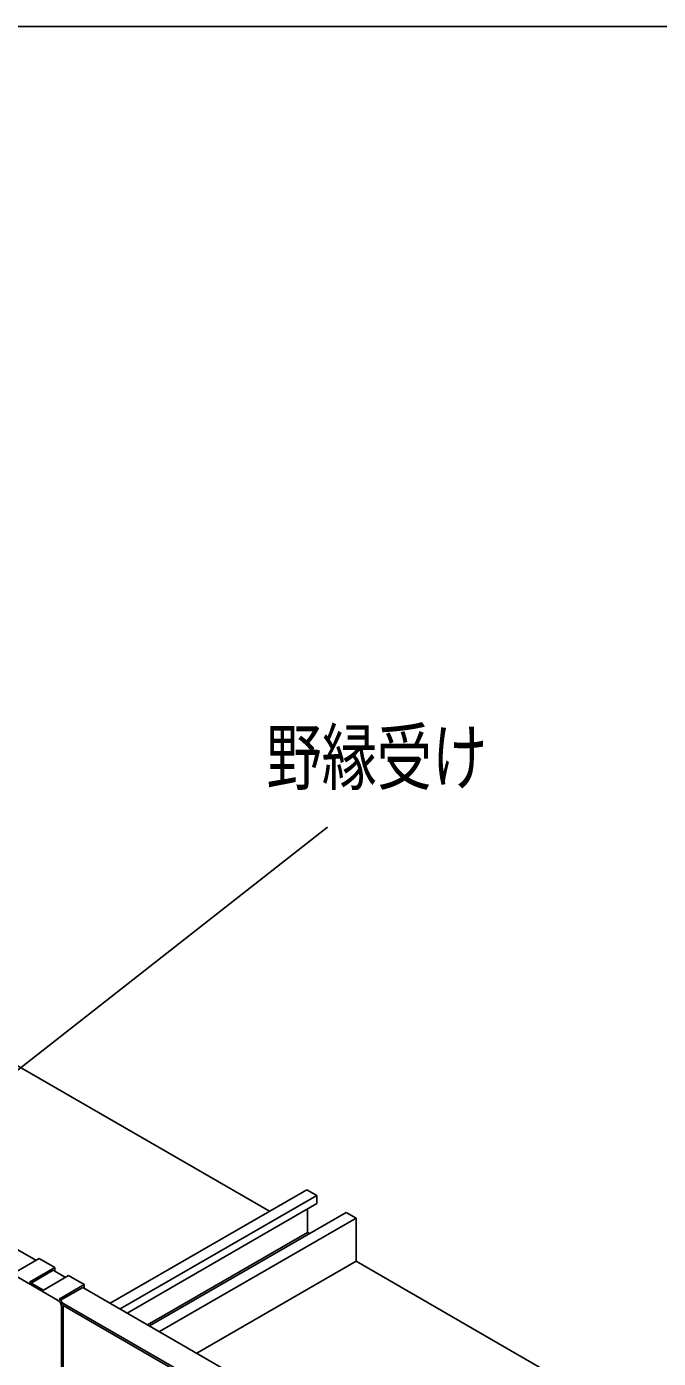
# Model space of a CAD drawing. Units: millimetres on the paper. Extents: x -3.97 to 3.97, y -2.75 to 2.75.
# Drawn here: x -0.723 to -0.083, y 1.397 to 2.745 of the extents above; entities that cross this region are included whole.
import ezdxf
from ezdxf.enums import TextEntityAlignment as Align

# ---------------------------------------------------------------- set-up
doc = ezdxf.new("R2010")
doc.units = ezdxf.units.MM
doc.header["$LTSCALE"] = 0.03
for name, color, linetype in [('0-0_文字･図枠･寸法', 7, 'Continuous'), ('0-3_天井下地', 7, 'Continuous'), ('0-4_天井ボード', 7, 'Continuous')]:
    doc.layers.add(name, color=color, linetype=linetype)
doc.styles.add('ＭＳ ゴシック', font='')
doc.styles.get('ＭＳ ゴシック').set_extended_font_data('MS Gothic')

msp = doc.modelspace()

# ---------------------------------------------------------------- linework, layer by layer
at = {"layer": '0-0_文字･図枠･寸法'}
msp.add_line((-0.90264, 1.5542), (-0.41807, 1.93447), dxfattribs=at)
msp.add_lwpolyline([(3.96983, 2.7451), (-3.96983, 2.7451), (-3.96983, -2.7451)], dxfattribs=at)
at = {"layer": '0-3_天井下地'}
for p, q in [((-1.04699, 1.6886), (-0.71313, 1.49587)), ((-0.63786, 1.45242), (-0.43879, 1.56734)), ((-0.42883, 1.56159), (-0.43879, 1.56734)), ((-0.62791, 1.44667), (-0.42883, 1.56159)), ((-0.62072, 1.44252), (-0.42883, 1.55329)), ((-0.42883, 1.55329), (-0.42883, 1.56159)), ((-0.59804, 1.42943), (-0.39897, 1.54435)), ((-0.58809, 1.42368), (-0.38902, 1.53861)), ((-0.43799, 1.54801), (-0.43799, 1.52412)), ((-0.38902, 1.53861), (-0.39897, 1.54435)), ((-0.38902, 1.49492), (-0.38902, 1.53861)), ((-0.73542, 1.48299), (-0.70994, 1.4977)), ((-0.7179, 1.47288), (-0.69561, 1.48575)), ((-0.69561, 1.48575), (-0.68326, 1.47863)), ((-0.69401, 1.48483), (-0.69401, 1.48851)), ((-0.55026, 1.40184), (-0.38902, 1.49492)), ((-0.69123, 1.45564), (-0.73702, 1.48207)), ((-0.7195, 1.4738), (-0.70556, 1.46575)), ((-0.68008, 1.48047), (-0.70556, 1.46575)), ((-0.68963, 1.45656), (-0.66415, 1.47127)), ((-0.66415, 1.47127), (-0.68008, 1.48047)), ((-0.66415, 1.46759), (-0.66415, 1.47127)), ((-0.66574, 1.46851), (-0.68828, 1.4555)), ((-0.66574, 1.46851), (-0.1099, 1.14763)), ((-0.68645, 1.45288), (-0.13332, 1.13357)), ((-0.68567, 1.45014), (-0.13372, 1.1315)), ((-0.68565, 1.44966), (-0.68565, 1.38713))]:
    msp.add_line(p, q, dxfattribs=at)
for points in [[(-0.60003, 1.43058), (-0.43799, 1.52412), (-0.43601, 1.52297)], [(-0.70994, 1.4977), (-0.69401, 1.48851), (-0.7195, 1.4738)], [(-0.68725, 1.44874), (-0.68725, 1.38621), (-0.70267, 1.38362), (-0.70267, 1.36903)]]:
    msp.add_lwpolyline(points, dxfattribs=at)
for centre in [(-0.6943, 1.44927), (-0.69589, 1.44835)]:
    msp.add_arc(centre, 0.00865, 2.60539, 57.39455, dxfattribs=at)
at = {"layer": '0-4_天井ボード'}
for p, q in [((-0.47662, 1.5455), (-0.99224, 1.84316)), ((0.12661, 1.19726), (-0.38902, 1.49492))]:
    msp.add_line(p, q, dxfattribs=at)

# ---------------------------------------------------------------- texts
at = {"layer": '0-0_文字･図枠･寸法', "style": 'ＭＳ ゴシック', "width": 0.75}
msp.add_text('野縁受け', height=0.05461, dxfattribs=at).set_placement((-0.47967, 1.96165), align=Align.BOTTOM_LEFT)

doc.saveas('drawing.dxf')
